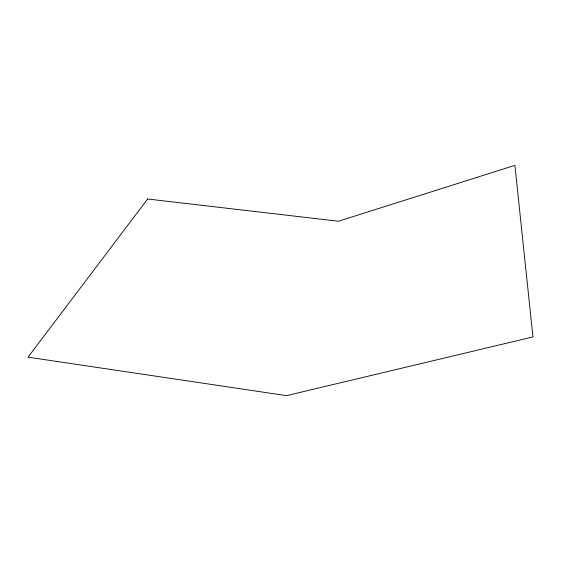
<?xml version="1.0" encoding="UTF-8"?>
<svg xmlns="http://www.w3.org/2000/svg" width="561" height="561" viewBox="0 0 561 561"><rect width="100%" height="100%" fill="white"/><g stroke="black" fill="none" stroke-linecap="round" stroke-linejoin="round"><path stroke-width="0.84" d="M147.641 199.008L28.05 357.154L286.531 395.638L532.95 336.937L514.921 165.362L338.444 221.237L147.641 199.008"/></g></svg>
